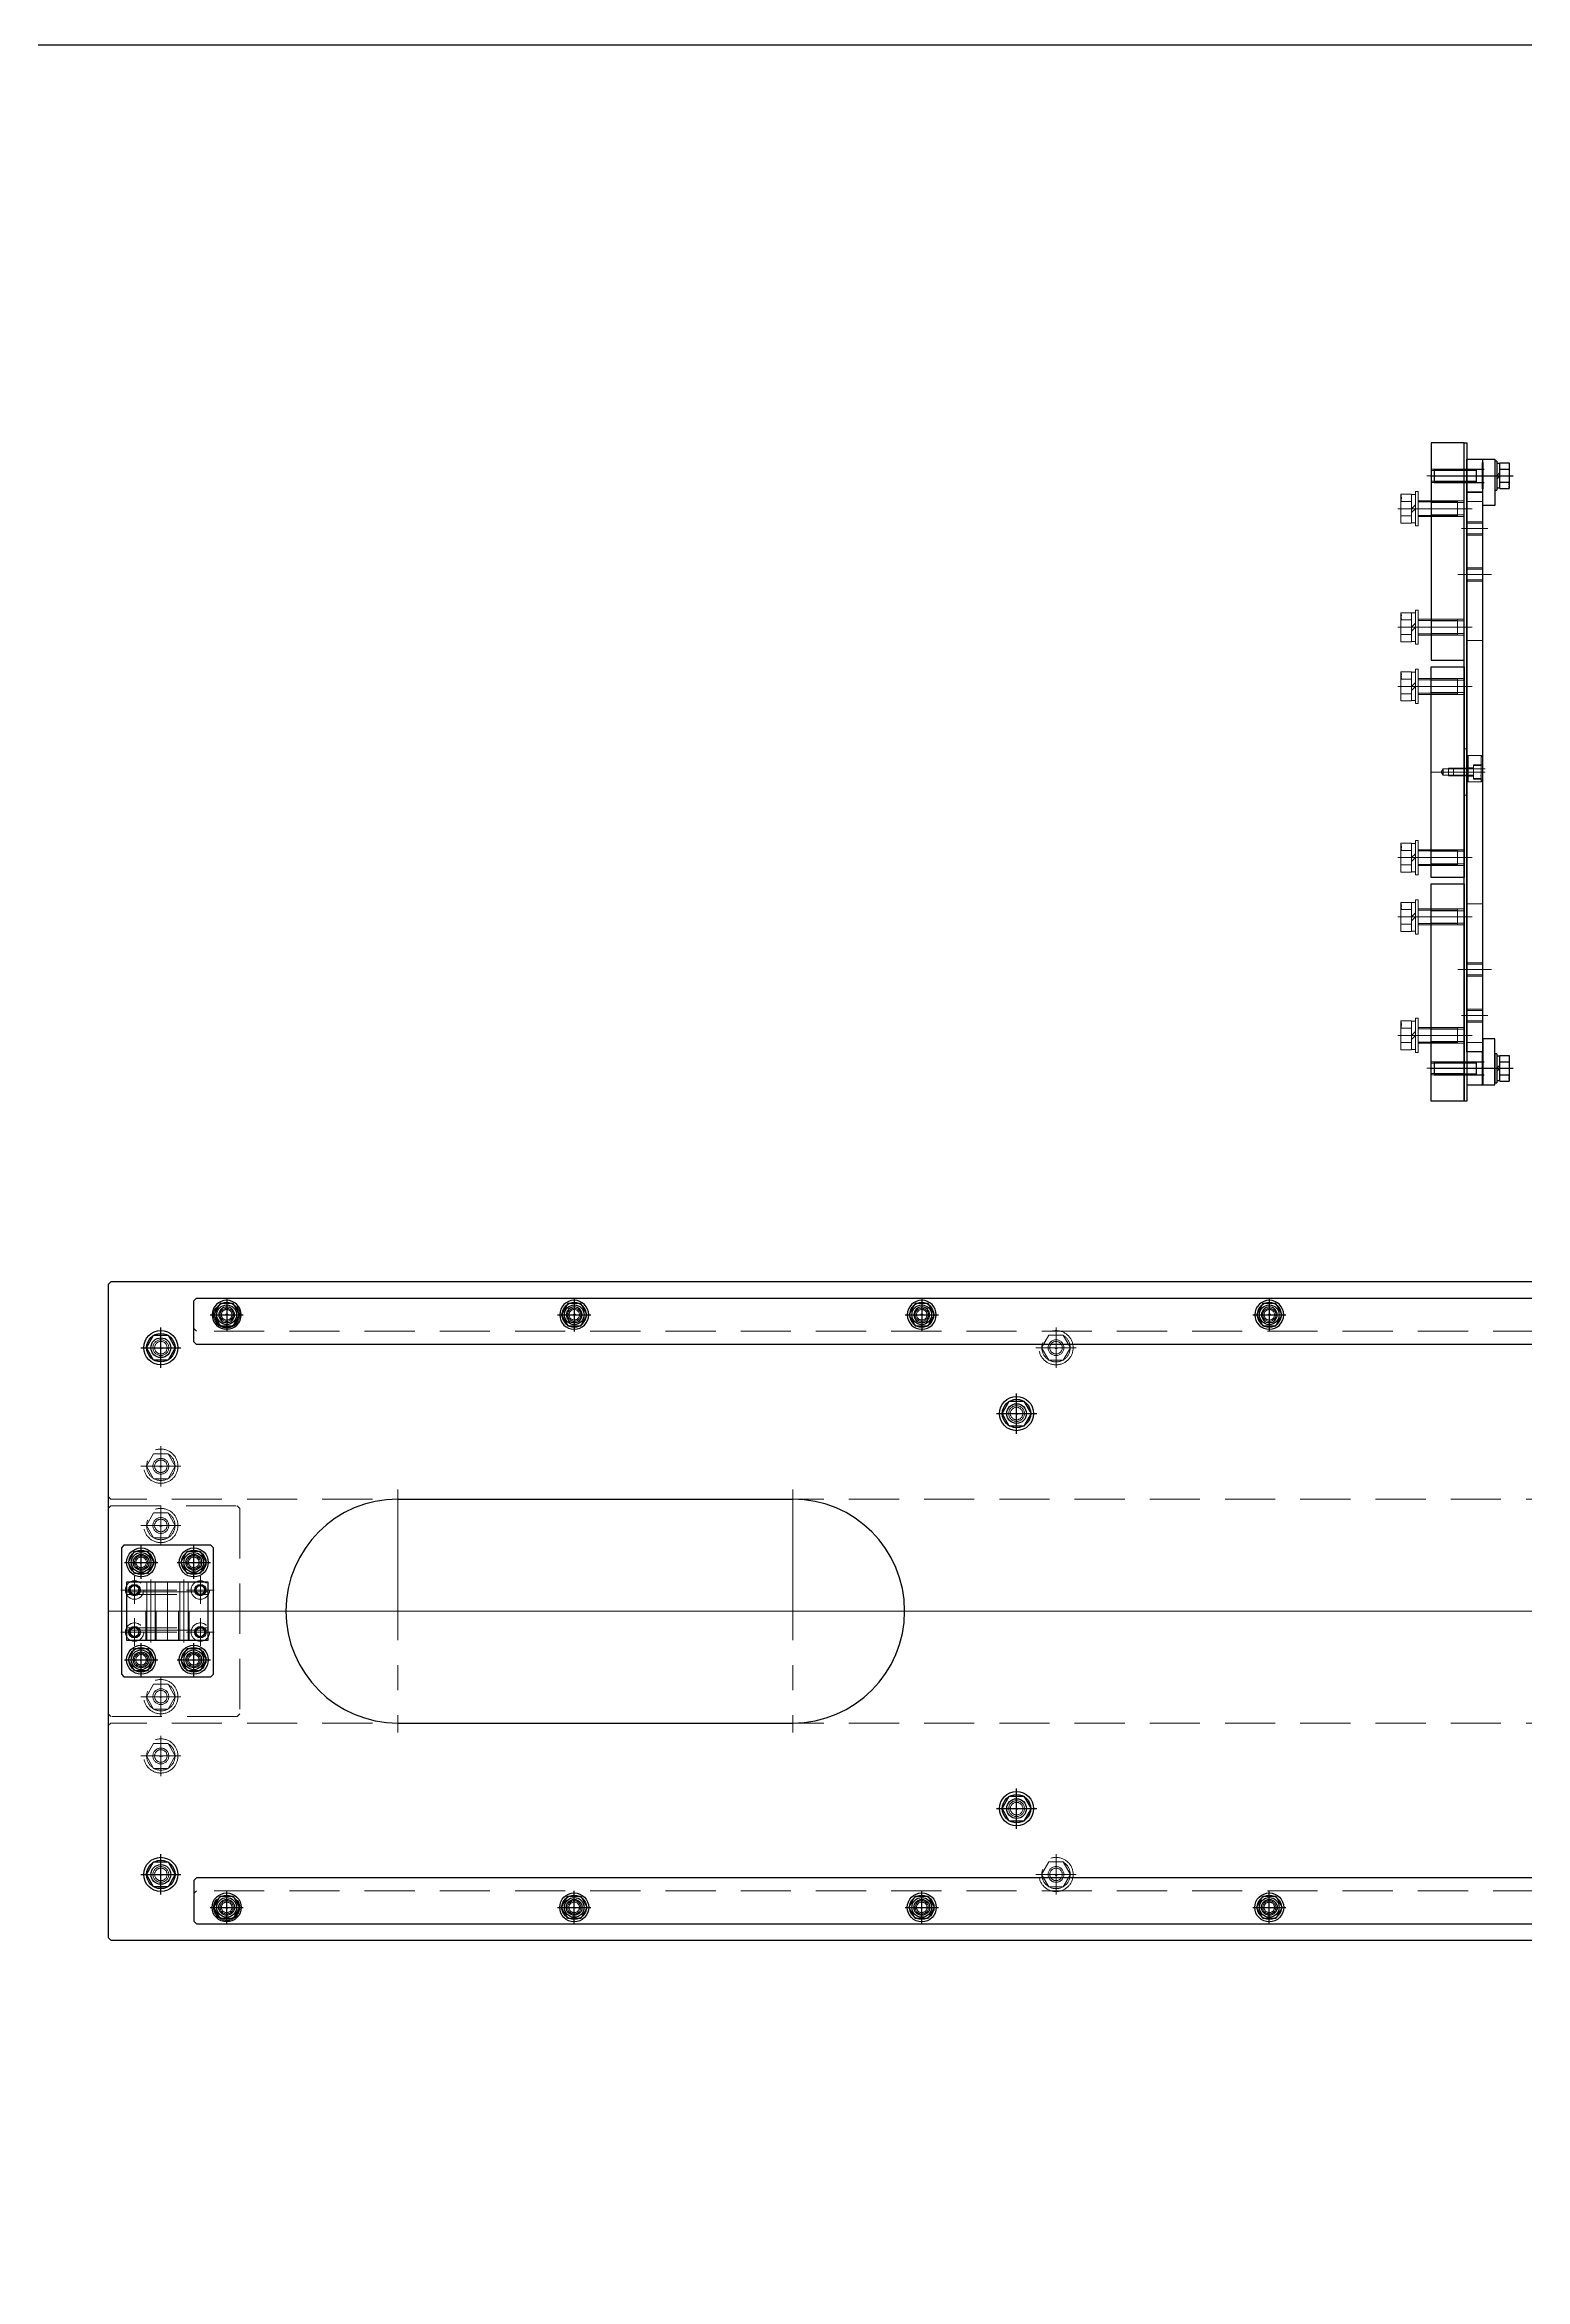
# Model space of a CAD drawing. Header units: millimetres. Extents: x -16130 to 36813, y -8099 to 27484.
# Drawn here: x 27993 to 29118, y 15423 to 17120 of the extents above; entities that cross this region are included whole.
import ezdxf

# ---------------------------------------------------------------- set-up
doc = ezdxf.new("R2010")
doc.units = ezdxf.units.MM
doc.header["$LTSCALE"] = 6
doc.linetypes.add('CENTER2', pattern=[28.575, 19.05, -3.175, 3.175, -3.175])
doc.linetypes.add('HIDDEN', pattern=[9.525, 6.35, -3.175])
doc.layers.add('04_HIDDEN', color=2, linetype='HIDDEN', lineweight=13)
doc.layers.add('05_CENTER', color=4, linetype='CENTER2', lineweight=13)
doc.layers.add('10_DRAFT', color=8, linetype='Continuous', lineweight=0, plot=False)
doc.styles.add('KSS_TXT_L', font='txt.shx', dxfattribs={"height": 3, "bigfont": 'extfont2.shx'})

# ---------------------------------------------------------------- blocks, each defined once
blk = doc.blocks.new('A$C7EFF71DC_1_1_1')
at = {"color": 0}
blk.add_lwpolyline([(-23, -12.5), (1343, -12.5), (1345, -10.5), (1345, 10.5), (1343, 12.5), (-23, 12.5), (-25, 10.5), (-25, -10.5)], close=True, dxfattribs=at)
for centre in [(0, 0), (264, 0), (528, 0), (792, 0), (1056, 0), (1320, 0)]:
    blk.add_circle(centre, 6, dxfattribs=at)
at = {"layer": '05_CENTER'}
for p, q in [((9.3, 0), (-9.3, 0)), ((0, -9.3), (0, 9.3)), ((273.3, 0), (254.7, 0)), ((264, -9.3), (264, 9.3)), ((537.3, 0), (518.7, 0)), ((528, -9.3), (528, 9.3)), ((801.3, 0), (782.7, 0)), ((792, -9.3), (792, 9.3)), ((1065.3, 0), (1046.7, 0)), ((1056, -9.3), (1056, 9.3)), ((1310.7, 0), (1329.3, 0)), ((1320, -9.3), (1320, 9.3))]:
    blk.add_line(p, q, dxfattribs=at)
blk = doc.blocks.new('A$C55004500_1_1')
at = {"color": 0}
blk.add_lwpolyline([(-23, -12.5), (1343, -12.5), (1345, -10.5), (1345, 20.5), (1343, 22.5), (-23, 22.5), (-25, 20.5), (-25, -10.5)], close=True, dxfattribs=at)
for centre in [(0, 0), (264, 0), (528, 0), (792, 0), (1056, 0), (1320, 0)]:
    blk.add_circle(centre, 6, dxfattribs=at)
at = {"layer": '05_CENTER'}
for p, q in [((9.3, 0), (-9.3, 0)), ((0, -9.3), (0, 9.3)), ((273.3, 0), (254.7, 0)), ((264, -9.3), (264, 9.3)), ((537.3, 0), (518.7, 0)), ((528, -9.3), (528, 9.3)), ((801.3, 0), (782.7, 0)), ((792, -9.3), (792, 9.3)), ((1065.3, 0), (1046.7, 0)), ((1056, -9.3), (1056, 9.3)), ((1310.7, 0), (1329.3, 0)), ((1320, -9.3), (1320, 9.3))]:
    blk.add_line(p, q, dxfattribs=at)
blk = doc.blocks.new('PCIMRS-10-0.2a_1_1')
at = {"color": 0}
for radius in [10, 5]:
    blk.add_circle((0, 0), radius, dxfattribs=at)
at = {"layer": '05_CENTER', "color": 0}
for p, q in [((0, -11.6), (0, 11.6)), ((11.6, 0), (-11.6, 0))]:
    blk.add_line(p, q, dxfattribs=at)
blk = doc.blocks.new('A$C491655AE_1_1_1_1')
at = {"color": 0, "linetype": 'CENTER2'}
for p, q in [((-12.6, 0), (12.6, 0)), ((0, -12.6), (0, 12.6))]:
    blk.add_line(p, q, dxfattribs=at)
at = {"color": 0}
for p, q in [((-9.8, 0), (-4.9, 8.5)), ((-4.9, -8.5), (-9.8, 0)), ((-4.9, 8.5), (4.9, 8.5)), ((4.9, 8.5), (9.8, 0)), ((9.8, 0), (4.9, -8.5)), ((4.9, -8.5), (-4.9, -8.5))]:
    blk.add_line(p, q, dxfattribs=at)
for radius in [11, 9.25]:
    blk.add_circle((0, 0), radius, dxfattribs=at)
at = {"layer": '10_DRAFT', "style": 'KSS_TXT_L'}
blk.add_text('BT-M10', height=0.3, dxfattribs=at).set_placement((-0.7, -0.5))
blk = doc.blocks.new('JPEA20a_1_1')
at = {"color": 0}
for centre, radius in [((0, 0), 10), ((0, 0), 9), ((0, -2.5), 5.5), ((0, -2.5), 3.25)]:
    blk.add_circle(centre, radius, dxfattribs=at)
at = {"layer": '05_CENTER', "color": 0}
for p, q in [((0, 12), (0, -12)), ((-12, 0), (12, 0)), ((-6, -2.5), (6.3, -2.5))]:
    blk.add_line(p, q, dxfattribs=at)
blk = doc.blocks.new('A$C3DF41CBA_1_1')
at = {"color": 0, "linetype": 'CENTER2'}
for p, q in [((6.3, 0), (-6.3, 0)), ((0, -6.3), (0, 6.3))]:
    blk.add_line(p, q, dxfattribs=at)
at = {"color": 0}
for p, q in [((-2.9, 0), (-1.4, 2.5)), ((-1.4, -2.5), (-2.9, 0)), ((-1.4, 2.5), (1.4, 2.5)), ((1.4, 2.5), (2.9, 0)), ((2.9, 0), (1.4, -2.5)), ((1.4, -2.5), (-1.4, -2.5))]:
    blk.add_line(p, q, dxfattribs=at)
blk.add_circle((0, 0), 5, dxfattribs=at)
at = {"layer": '10_DRAFT', "style": 'KSS_TXT_L'}
blk.add_text('CS-M6', height=0.3, dxfattribs=at).set_placement((-0.7, -0.5))
blk = doc.blocks.new('A$C1FDB05AD_1_1')
at = {"xscale": -1, "rotation": 180}
for name, p in [('A$C55004500_1_1', (-1440, 410)), ('A$C491655AE_1_1_1_1', (-1440, 410)), ('A$C491655AE_1_1_1_1', (-1176, 410)), ('A$C491655AE_1_1_1_1', (-912, 410)), ('A$C491655AE_1_1_1_1', (-648, 410)), ('A$C491655AE_1_1_1_1', (-384, 410)), ('A$C491655AE_1_1_1_1', (-120, 410))]:
    blk.add_blockref(name, p, dxfattribs=at)
for name, p in [('A$C55004500_1_1', (-1440, -40)), ('A$C491655AE_1_1_1_1', (-1440, -40)), ('A$C491655AE_1_1_1_1', (-1176, -40)), ('A$C491655AE_1_1_1_1', (-912, -40)), ('A$C491655AE_1_1_1_1', (-648, -40)), ('A$C491655AE_1_1_1_1', (-384, -40)), ('A$C491655AE_1_1_1_1', (-120, -40))]:
    blk.add_blockref(name, p)
at = {"layer": '04_HIDDEN', "xscale": -1, "rotation": 180}
blk.add_blockref('A$C7EFF71DC_1_1_1', (-1440, 410), dxfattribs=at)
at = {"layer": '04_HIDDEN', "color": 4, "xscale": -1, "rotation": 180}
blk.add_blockref('PCIMRS-10-0.2a_1_1', (-1440, 410), dxfattribs=at)
at = {"layer": '04_HIDDEN', "color": 4}
for name, p in [('JPEA20a_1_1', (-110, 187.5)), ('PCIMRS-10-0.2a_1_1', (-1440, -40))]:
    blk.add_blockref(name, p, dxfattribs=at)
at = {"layer": '04_HIDDEN'}
for name, p in [('A$C3DF41CBA_1_1', (-110, 185)), ('A$C7EFF71DC_1_1_1', (-1440, -40))]:
    blk.add_blockref(name, p, dxfattribs=at)
blk = doc.blocks.new('A$C285C78E6_1_1_1_1')
at = {"color": 0, "linetype": 'CENTER2'}
for p, q in [((-15.3, 0), (15.3, 0)), ((0, -15.3), (0, 15.3))]:
    blk.add_line(p, q, dxfattribs=at)
at = {"color": 0}
for p, q in [((-11, 0), (-5.5, 9.5)), ((-5.5, -9.5), (-11, 0)), ((-5.5, 9.5), (5.5, 9.5)), ((5.5, 9.5), (11, 0)), ((11, 0), (5.5, -9.5)), ((5.5, -9.5), (-5.5, -9.5))]:
    blk.add_line(p, q, dxfattribs=at)
for radius in [13, 10.8]:
    blk.add_circle((0, 0), radius, dxfattribs=at)
at = {"layer": '10_DRAFT', "style": 'KSS_TXT_L'}
blk.add_text('BT-M12', height=0.3, dxfattribs=at).set_placement((-0.7, -0.5))
blk = doc.blocks.new('A$C425F0CF5_1_1')
at = {"color": 0}
blk.add_lwpolyline([(-25, -85), (-25, -250), (0, -250), (0, -85)], close=True, dxfattribs=at)
at = {"layer": '04_HIDDEN', "color": 8}
for p, q in [((0, -104), (-25, -104)), ((0, -105.3), (-25, -105.3)), ((0, -114.8), (-25, -114.8)), ((0, -116), (-25, -116)), ((0, -194), (-25, -194)), ((0, -195.2), (-25, -195.2)), ((0, -204.7), (-25, -204.7)), ((0, -206), (-25, -206))]:
    blk.add_line(p, q, dxfattribs=at)
at = {"layer": '04_HIDDEN'}
for p, q in [((-25, -220), (0, -220)), ((-25, -221), (0, -221)), ((-25, -229), (0, -229)), ((-25, -230), (0, -230))]:
    blk.add_line(p, q, dxfattribs=at)
at = {"layer": '05_CENTER', "color": 8}
for p, q in [((6.1, -110), (-31.1, -110)), ((6.1, -200), (-31.1, -200))]:
    blk.add_line(p, q, dxfattribs=at)
at = {"layer": '05_CENTER'}
blk.add_line((-28.4, -225), (3.4, -225), dxfattribs=at)
blk = doc.blocks.new('A$C14286667_1_1_1')
at = {"color": 0}
blk.add_lwpolyline([(-212.5, 15), (212.5, 15), (212.5, 3), (-212.5, 3)], close=True, dxfattribs=at)
at = {"layer": '04_HIDDEN', "color": 9}
for p, q in [((-205.5, 3), (-205.5, 15)), ((-100, 3), (-100, 15)), ((100, 3), (100, 15)), ((205.5, 3), (205.5, 15))]:
    blk.add_line(p, q, dxfattribs=at)
at = {"layer": '04_HIDDEN'}
for p, q in [((-190, 15), (-190, 3)), ((-189, 15), (-189, 3)), ((-181, 15), (-181, 3)), ((-180, 15), (-180, 3)), ((-155, 15), (-155, 3)), ((-154, 15), (-154, 3)), ((-146, 15), (-146, 3)), ((-145, 15), (-145, 3)), ((145, 15), (145, 3)), ((146, 15), (146, 3)), ((154, 15), (154, 3)), ((155, 15), (155, 3)), ((180, 15), (180, 3)), ((181, 15), (181, 3)), ((189, 15), (189, 3)), ((190, 15), (190, 3))]:
    blk.add_line(p, q, dxfattribs=at)
at = {"layer": '05_CENTER'}
for p, q in [((-185, 19), (-185, -1)), ((-185, 18.4), (-185, -0.4)), ((-150, 21.8), (-150, -3.7)), ((-150, 19), (-150, -1)), ((-150, 18.4), (-150, -0.4)), ((150, 21.8), (150, -3.7)), ((150, 19), (150, -1)), ((150, 18.4), (150, -0.4)), ((185, 19), (185, -1)), ((185, 18.4), (185, -0.4))]:
    blk.add_line(p, q, dxfattribs=at)
at = {"layer": '10_DRAFT'}
blk.add_line((0, 15), (0, 3), dxfattribs=at)
blk = doc.blocks.new('A$C412F1194_1_1')
at = {"color": 0}
blk.add_lwpolyline([(0, 250), (0, -250), (-2, -250), (-2, 250)], close=True, dxfattribs=at)
at = {"layer": '04_HIDDEN'}
for p, q in [((-2, 17.5), (0, 17.5)), ((-2, -17.5), (0, -17.5))]:
    blk.add_line(p, q, dxfattribs=at)
at = {"layer": '05_CENTER', "color": 9}
for p, q in [((3.4, 225), (-5.4, 225)), ((3.4, 0), (-5.4, 0)), ((3.4, -225), (-5.4, -225))]:
    blk.add_line(p, q, dxfattribs=at)
at = {"layer": '10_DRAFT'}
blk.add_line((-2, 0), (0, 0), dxfattribs=at)
blk = doc.blocks.new('JPEA20b_1_1')
at = {"color": 0}
for p, q in [((-11, 10.000002), (-12, 9)), ((-12, 9), (-12, -9)), ((-12, 4.5), (-12, 4.5001)), ((-11, 10), (-11, -10)), ((-11, 10), (-1, 10)), ((-1, 10), (-1, -10)), ((-1, 9.999999), (0, 9)), ((0, 9), (0, -9)), ((-12, 0), (-11.9999, 0)), ((-12, -9), (-11, -10)), ((-11, -10), (-1, -10)), ((-1, -9.999999), (0, -9))]:
    blk.add_line(p, q, dxfattribs=at)
at = {"layer": '04_HIDDEN', "color": 0}
for p, q in [((-12, 3), (-5, 3)), ((-5, 3), (-5, -8)), ((-5, 0.75), (0, 0.75)), ((-12, -8), (-5, -8)), ((-5, -5.75), (0, -5.75))]:
    blk.add_line(p, q, dxfattribs=at)
at = {"layer": '05_CENTER', "color": 0}
for p, q in [((-14, 0), (2, 0)), ((-14, -2.5), (2, -2.5))]:
    blk.add_line(p, q, dxfattribs=at)
blk = doc.blocks.new('A$C14C651D5_1_1')
at = {"color": 0}
for p, q in [((5, 6), (-5, 6)), ((-5, 6), (-5, 0)), ((5, 0), (-5, 0)), ((5, 0), (5, 6))]:
    blk.add_line(p, q, dxfattribs=at)
at = {"color": 0, "linetype": 'HIDDEN'}
for p, q in [((-3, -15), (-3, 0)), ((-2.5, -15), (-2.5, 0)), ((2.5, -15), (2.5, 0)), ((3, -15), (3, 0)), ((-3, -15), (3, -15))]:
    blk.add_line(p, q, dxfattribs=at)
at = {"color": 0, "linetype": 'CENTER2'}
blk.add_line((0, -16.5), (0, 7.5), dxfattribs=at)
at = {"layer": '10_DRAFT', "style": 'KSS_TXT_L'}
blk.add_text('CS-M6x15L', height=0.3, dxfattribs=at).set_placement((2.4, 5.7))
blk = doc.blocks.new('M10Tz_1_1_1')
at = {"color": 0}
for radius in [5, 4]:
    blk.add_circle((0, 0), radius, dxfattribs=at)
at = {"layer": '05_CENTER'}
for p, q in [((8.3, 0), (-8.3, 0)), ((0, -8.3), (0, 8.3))]:
    blk.add_line(p, q, dxfattribs=at)
blk = doc.blocks.new('M12Tz_1_1_1')
at = {"color": 0}
for radius in [6, 4.75]:
    blk.add_circle((0, 0), radius, dxfattribs=at)
at = {"layer": '05_CENTER'}
for p, q in [((10.3, 0), (-10.3, 0)), ((0, -10.3), (0, 10.3))]:
    blk.add_line(p, q, dxfattribs=at)
blk = doc.blocks.new('A$C52AD0FC6_1_1_1')
at = {"color": 0}
blk.add_lwpolyline([(1608, -85), (152, -85), (150, -87), (150, -248), (152, -250), (1608, -250), (1610, -248), (1610, -87)], close=True, dxfattribs=at)
at = {"xscale": -1}
for p in [(190, -110), (840, -150), (190, -200), (870, -200), (1540, -200)]:
    blk.add_blockref('M12Tz_1_1_1', p, dxfattribs=at)
for name, p in [('M12Tz_1_1_1', (1540, -110)), ('M10Tz_1_1_1', (240, -225)), ('M10Tz_1_1_1', (504, -225)), ('M10Tz_1_1_1', (768, -225)), ('M10Tz_1_1_1', (1032, -225)), ('M10Tz_1_1_1', (1296, -225)), ('M10Tz_1_1_1', (1560, -225))]:
    blk.add_blockref(name, p)
blk = doc.blocks.new('A$C13BE1A45_1_1')
at = {"color": 0}
for p, q in [((260, 310), (560, 310)), ((260, 140), (560, 140))]:
    blk.add_line(p, q, dxfattribs=at)
blk.add_lwpolyline([(42, -25), (1498, -25), (1500, -23), (1500, 473), (1498, 475), (42, 475), (40, 473), (40, -23)], close=True, dxfattribs=at)
for centre, radius in [((130, 450), 7.5), ((394, 450), 7.5), ((658, 450), 7.5), ((922, 450), 7.5), ((1186, 450), 7.5), ((1450, 450), 7.5), ((80, 425), 7.5), ((730, 375), 7.5), ((65, 262), 7.5), ((105, 262), 7.5), ((1460, 225), 17.5), ((65, 188), 7.5), ((105, 188), 7.5), ((730, 75), 7.5), ((80, 25), 7.5), ((130, 0), 7.5), ((394, 0), 7.5), ((658, 0), 7.5), ((922, 0), 7.5), ((1186, 0), 7.5), ((1450, 0), 7.5)]:
    blk.add_circle(centre, radius, dxfattribs=at)
for centre, start, end in [((260, 225), 90, 270), ((560, 225), 270, 90)]:
    blk.add_arc(centre, 85, start, end, dxfattribs=at)
at = {"layer": '05_CENTER'}
for p, q in [((130, 438), (130, 462)), ((394, 438), (394, 462)), ((658, 438), (658, 462)), ((922, 438), (922, 462)), ((1186, 438), (1186, 462)), ((1450, 438), (1450, 462)), ((142, 450), (118, 450)), ((406, 450), (382, 450)), ((670, 450), (646, 450)), ((934, 450), (910, 450)), ((1198, 450), (1174, 450)), ((1462, 450), (1438, 450)), ((92, 425), (68, 425)), ((80, 413), (80, 437)), ((742, 375), (718, 375)), ((730, 363), (730, 387)), ((260, 317.3), (260, 132.7)), ((560, 317.3), (560, 132.7)), ((65, 250), (65, 274)), ((105, 250), (105, 274)), ((77, 262), (53, 262)), ((117, 262), (93, 262)), ((1460, 202.5), (1460, 247.5)), ((1437.5, 225), (1482.5, 225)), ((77, 188), (53, 188)), ((65, 176), (65, 200)), ((117, 188), (93, 188)), ((105, 176), (105, 200)), ((730, 87), (730, 63)), ((742, 75), (718, 75)), ((80, 13), (80, 37)), ((92, 25), (68, 25)), ((130, 12), (130, -12)), ((394, 12), (394, -12)), ((658, 12), (658, -12)), ((922, 12), (922, -12)), ((1186, 12), (1186, -12)), ((1450, 12), (1450, -12)), ((142, 0), (118, 0)), ((406, 0), (382, 0)), ((670, 0), (646, 0)), ((934, 0), (910, 0)), ((1198, 0), (1174, 0)), ((1462, 0), (1438, 0))]:
    blk.add_line(p, q, dxfattribs=at)
at = {"layer": '10_DRAFT'}
blk.add_line((40, 225), (1500, 225), dxfattribs=at)
blk = doc.blocks.new('A$C28FB3321_1_1_1')
at = {"color": 0}
blk.add_lwpolyline([(-12.5, 12), (-12.5, 0), (12.5, 0), (12.5, 12)], close=True, dxfattribs=at)
at = {"layer": '05_CENTER'}
blk.add_line((0, -6), (0, 17.8), dxfattribs=at)
blk = doc.blocks.new('A$C1480344B_1_1')
at = {"color": 0}
blk.add_lwpolyline([(9, 22.5), (0, 22.5), (0, -12.5), (9, -12.5)], close=True, dxfattribs=at)
at = {"layer": '05_CENTER'}
blk.add_line((-6, 0), (14.8, 0), dxfattribs=at)
blk = doc.blocks.new('PCIMRS-10-0.2b_1_1')
at = {"color": 0}
blk.add_lwpolyline([(0, -10), (0.2, -10), (0.2, 10), (0, 10)], close=True, dxfattribs=at)
at = {"layer": '05_CENTER', "color": 0}
for p, q in [((0, 5), (0.2, 5)), ((0, -5), (0.2, -5))]:
    blk.add_line(p, q, dxfattribs=at)
at = {"layer": '10_DRAFT'}
blk.add_line((0, 0), (0.2, 0), dxfattribs=at)
blk = doc.blocks.new('A$C7C5040DC_1_1')
at = {"color": 0}
for p, q in [((-11, 1.5), (11, 1.5)), ((-11, 1.5), (-11, 0)), ((-11, 0), (11, 0)), ((-9.8, 11), (9.8, 11)), ((-9.8, 4), (-9.8, 11)), ((9.8, 4), (-9.8, 4)), ((-9.3, 4), (-9.3, 1.5)), ((-4.9, 4), (-4.9, 11)), ((0, 1.5), (-2.5, 4)), ((0, 4), (2.5, 1.5)), ((4.9, 4), (4.9, 11)), ((9.2, 1.5), (9.2, 4)), ((9.8, 4), (9.8, 11)), ((11, 0), (11, 1.5))]:
    blk.add_line(p, q, dxfattribs=at)
at = {"color": 0, "linetype": 'HIDDEN'}
for p, q in [((-5, -46), (-5, 0)), ((5, -46), (5, 0)), ((-5, -14), (5, -14)), ((-4.2, -46), (-4.2, -14)), ((4.2, -46), (4.2, -14)), ((-5, -46), (5, -46))]:
    blk.add_line(p, q, dxfattribs=at)
at = {"color": 0, "linetype": 'CENTER2'}
blk.add_line((0, -49), (0, 14), dxfattribs=at)
at = {"layer": '10_DRAFT', "style": 'KSS_TXT_L'}
blk.add_text('BT-M10x50L,SW,PW', height=0.3, dxfattribs=at).set_placement((5.2, 10.7))
blk = doc.blocks.new('A$C58222A76_1_1')
at = {"color": 0}
blk.add_lwpolyline([(-38, 140), (58, 140), (60, 138), (60, -18), (58, -20), (-38, -20), (-40, -18), (-40, 138)], close=True, dxfattribs=at)
at = {"rotation": 180}
blk.add_blockref('M12Tz_1_1_1', (0, 125), dxfattribs=at)
for p in [(-15, 97), (25, 97), (-15, 23), (25, 23)]:
    blk.add_blockref('M10Tz_1_1_1', p)
at = {"xscale": -1}
blk.add_blockref('M12Tz_1_1_1', (0, -5), dxfattribs=at)
blk = doc.blocks.new('A$C05591054_1_1')
at = {"color": 0}
blk.add_lwpolyline([(1418, -115), (-38, -115), (-40, -113), (-40, 48), (-38, 50), (1418, 50), (1420, 48), (1420, -113)], close=True, dxfattribs=at)
at = {"xscale": -1, "rotation": 180}
for name, p in [('M10Tz_1_1_1', (50, 25)), ('M10Tz_1_1_1', (314, 25)), ('M10Tz_1_1_1', (578, 25)), ('M10Tz_1_1_1', (842, 25)), ('M10Tz_1_1_1', (1106, 25)), ('M10Tz_1_1_1', (1370, 25)), ('M12Tz_1_1_1', (1350, -90))]:
    blk.add_blockref(name, p, dxfattribs=at)
at = {"xscale": -1}
for p in [(0, 0), (680, 0), (1350, 0), (650, -50)]:
    blk.add_blockref('M12Tz_1_1_1', p, dxfattribs=at)
at = {"rotation": 180}
blk.add_blockref('M12Tz_1_1_1', (0, -90), dxfattribs=at)
blk = doc.blocks.new('MTSBNR32d_1_1')
at = {"color": 0}
blk.add_lwpolyline([(-31, -22), (31, -22), (31, 22), (-31, 22)], close=True, dxfattribs=at)
at = {"layer": '04_HIDDEN', "color": 0}
for p, q in [((-31, 16), (31, 16)), ((-31, 12.7), (31, 12.7)), ((-31, -12.7), (31, -12.7)), ((-31, -16), (31, -16))]:
    blk.add_line(p, q, dxfattribs=at)
for centre, radius in [((-25, 16), 4), ((-25, 16), 3.2), ((25, 16), 4), ((25, 16), 3.2), ((-25, -16), 4), ((-25, -16), 3.2), ((25, -16), 4), ((25, -16), 3.2)]:
    blk.add_circle(centre, radius, dxfattribs=at)
at = {"layer": '05_CENTER', "color": 0}
for p, q in [((-25, 21.4), (-25, 10.6)), ((25, 21.4), (25, 10.6)), ((-31, 14.5), (31, 14.5)), ((-19.6, 16), (-30.4, 16)), ((19.6, 16), (30.4, 16)), ((-31, -14.5), (31, -14.5)), ((-19.6, -16), (-30.4, -16)), ((-25, -21.4), (-25, -10.6)), ((19.6, -16), (30.4, -16)), ((25, -21.4), (25, -10.6))]:
    blk.add_line(p, q, dxfattribs=at)
at = {"layer": '10_DRAFT'}
for p, q in [((-15.7, -22), (-15.7, 22)), ((-12.5, -23.8), (-12.5, 23.9)), ((-9.3, -22), (-9.3, 22)), ((0, 22), (0, -22)), ((9.3, -22), (9.3, 22)), ((12.5, -23.8), (12.5, 23.9)), ((15.7, -22), (15.7, 22)), ((-31, 0), (31, 0)), ((-16.5, -22), (-16.5, 0)), ((-8.5, 0), (-16.5, 0)), ((8.5, 0), (16.5, 0)), ((16.5, -22), (16.5, 0)), ((-8.5, -22), (-8.5, 0)), ((8.5, -22), (8.5, 0))]:
    blk.add_line(p, q, dxfattribs=at)
blk = doc.blocks.new('A$C2FE3760B_1_1')
at = {"color": 0}
blk.add_lwpolyline([(33, 50), (-33, 50), (-35, 48), (-35, -48), (-33, -50), (33, -50), (35, -48), (35, 48)], close=True, dxfattribs=at)
for centre, radius in [((-20, 37), 6), ((20, 37), 6), ((-25, 16), 4.3), ((25, 16), 4.3), ((-25, -16), 4.3), ((25, -16), 4.3), ((-20, -37), 6), ((20, -37), 6)]:
    blk.add_circle(centre, radius, dxfattribs=at)
at = {"layer": '04_HIDDEN'}
for centre in [(-25, 16), (25, 16), (-25, -16), (25, -16)]:
    blk.add_circle(centre, 7, dxfattribs=at)
at = {"layer": '05_CENTER'}
for p, q in [((-10.7, 37), (-29.3, 37)), ((-20, 46.3), (-20, 27.7)), ((29.3, 37), (10.7, 37)), ((20, 46.3), (20, 27.7)), ((-25, 5.5), (-25, 26.5)), ((25, 5.5), (25, 26.5)), ((-14.5, 16), (-35.5, 16)), ((35.5, 16), (14.5, 16)), ((-14.5, -16), (-35.5, -16)), ((-25, -26.5), (-25, -5.5)), ((35.5, -16), (14.5, -16)), ((25, -26.5), (25, -5.5)), ((-20, -46.3), (-20, -27.7)), ((20, -46.3), (20, -27.7)), ((-10.7, -37), (-29.3, -37)), ((29.3, -37), (10.7, -37))]:
    blk.add_line(p, q, dxfattribs=at)
at = {"layer": '10_DRAFT'}
for p, q in [((6.6, 0), (-6.6, 0)), ((0, -6.6), (0, 6.6))]:
    blk.add_line(p, q, dxfattribs=at)
blk = doc.blocks.new('A$C1EBF41D9_1_1')
for name, p in [('A$C2FE3760B_1_1', (20, 37)), ('A$C491655AE_1_1_1_1', (0, 74)), ('A$C491655AE_1_1_1_1', (40, 74)), ('A$C491655AE_1_1_1_1', (0, 0)), ('A$C491655AE_1_1_1_1', (40, 0))]:
    blk.add_blockref(name, p)
at = {"color": 4}
blk.add_blockref('MTSBNR32d_1_1', (20, 37), dxfattribs=at)
blk = doc.blocks.new('A$C336D39A7_1_1')
at = {"color": 0}
blk.add_lwpolyline([(-25, 80), (0, 80), (0, -80), (-25, -80)], close=True, dxfattribs=at)
at = {"layer": '04_HIDDEN'}
for p, q in [((-25, 71), (0, 71)), ((-25, 69.7), (0, 69.7)), ((-25, 60.2), (0, 60.2)), ((-25, 59), (0, 59)), ((-25, 3), (-13, 3)), ((-25, 2.5), (-9, 2.5)), ((-13, 3), (-13, -3)), ((-9, 2.5), (-7.6, 0)), ((-9, 2.5), (-9, -2.5)), ((-25, -2.5), (-9, -2.5)), ((-25, -3), (-13, -3)), ((-7.6, 0), (-9, -2.5)), ((-25, -59), (0, -59)), ((-25, -60.3), (0, -60.3)), ((-25, -69.8), (0, -69.8)), ((-25, -71), (0, -71))]:
    blk.add_line(p, q, dxfattribs=at)
at = {"layer": '05_CENTER'}
for p, q in [((-31.1, 65), (6.1, 65)), ((-27.2, 0), (-5.8, 0)), ((-31.1, -65), (6.1, -65))]:
    blk.add_line(p, q, dxfattribs=at)
at = {"layer": '10_DRAFT'}
blk.add_line((0, 0), (-25, 0), dxfattribs=at)
blk = doc.blocks.new('A$C424166C0_1_1')
at = {"color": 0}
blk.add_lwpolyline([(-25, 50), (0, 50), (0, -115), (-25, -115)], close=True, dxfattribs=at)
at = {"layer": '04_HIDDEN'}
for p, q in [((-25, 30), (0, 30)), ((-25, 29), (0, 29)), ((-25, 21), (0, 21)), ((-25, 20), (0, 20))]:
    blk.add_line(p, q, dxfattribs=at)
at = {"layer": '04_HIDDEN', "color": 8}
for p, q in [((0, 6), (-25, 6)), ((0, 4.8), (-25, 4.8)), ((0, -4.8), (-25, -4.8)), ((0, -6), (-25, -6)), ((0, -84), (-25, -84)), ((0, -85.2), (-25, -85.2)), ((0, -94.7), (-25, -94.7)), ((0, -96), (-25, -96))]:
    blk.add_line(p, q, dxfattribs=at)
at = {"layer": '05_CENTER'}
blk.add_line((-28.4, 25), (3.4, 25), dxfattribs=at)
at = {"layer": '05_CENTER', "color": 8}
for p, q in [((6.1, 0), (-31.1, 0)), ((6.1, -90), (-31.1, -90))]:
    blk.add_line(p, q, dxfattribs=at)
blk = doc.blocks.new('A$C1819430B_1_1_1')
at = {"color": 0}
for p, q in [((-13, 2), (13, 2)), ((-13, 2), (-13, 0)), ((-13, 0), (13, 0)), ((-11, 13), (11, 13)), ((-11, 5), (-11, 13)), ((-11, 5), (11, 5)), ((-10.8, 5), (-10.8, 2)), ((-5.5, 5), (-5.5, 13)), ((0, 2), (-3, 5)), ((0, 5), (3, 2)), ((5.5, 5), (5.5, 13)), ((10.8, 2), (10.8, 5)), ((11, 5), (11, 13)), ((13, 0), (13, 2))]:
    blk.add_line(p, q, dxfattribs=at)
at = {"color": 0, "linetype": 'HIDDEN'}
for p, q in [((-6, -30), (-6, 0)), ((-5.1, -30), (-5.1, 0)), ((5.1, -30), (5.1, 0)), ((6, -30), (6, 0)), ((-6, -30), (6, -30))]:
    blk.add_line(p, q, dxfattribs=at)
at = {"color": 0, "linetype": 'CENTER2'}
blk.add_line((0, -32.1), (0, 15.3), dxfattribs=at)
at = {"layer": '10_DRAFT', "style": 'KSS_TXT_L'}
blk.add_text('BT-M12x35L,SW,PW', height=0.3, dxfattribs=at).set_placement((6.1, 12.7))

msp = doc.modelspace()

# ---------------------------------------------------------------- linework, layer by layer
at = {"color": 2}
msp.add_lwpolyline([(26312.91024, 17119.66734), (31701.83911, 17119.66734), (31701.83911, 13050.86127), (26312.91024, 13050.86127)], close=True, dxfattribs=at)

# ---------------------------------------------------------------- block references
at = {"xscale": -1}
for name, p in [('A$C424166C0_1_1', (29046.57426, 16767.32255)), ('A$C425F0CF5_1_1', (29046.57426, 16567.32255))]:
    msp.add_blockref(name, p, dxfattribs=at)
for name, p, rotation in [('A$C412F1194_1_1', (29071.57426, 16567.32255), 180), ('A$C7C5040DC_1_1', (29094.77426, 16792.32255), 270), ('A$C14286667_1_1_1', (29088.57426, 16567.32255), 89.99999999999997), ('A$C336D39A7_1_1', (29046.57426, 16567.32255), 180), ('A$C7C5040DC_1_1', (29094.77426, 16342.32254), 270), ('A$C28FB3321_1_1_1', (29073.57426, 16342.32255), 270)]:
    msp.add_blockref(name, p, dxfattribs=dict(rotation=rotation))
for name, p, rotation in [('A$C28FB3321_1_1_1', (29073.57426, 16792.32255), 270), ('A$C1480344B_1_1', (29085.77426, 16792.32255), 180)]:
    msp.add_blockref(name, p, dxfattribs=dict(at, rotation=rotation))
at = {"color": 4, "xscale": -1, "rotation": 180}
msp.add_blockref('PCIMRS-10-0.2b_1_1', (29085.57426, 16792.32255), dxfattribs=at)
for name, p in [('A$C1480344B_1_1', (29085.77426, 16342.32255)), ('A$C13BE1A45_1_1', (28001.55559, 15705.15458)), ('A$C1FDB05AD_1_1', (29571.55629, 15745.15458)), ('A$C285C78E6_1_1_1_1', (28081.55559, 16130.15458)), ('A$C285C78E6_1_1_1_1', (28731.55559, 16080.15458)), ('A$C1EBF41D9_1_1', (28066.55552, 15893.15458)), ('A$C285C78E6_1_1_1_1', (28731.55559, 15780.15458)), ('A$C285C78E6_1_1_1_1', (28081.55559, 15730.15458))]:
    msp.add_blockref(name, p)
at = {"color": 4}
msp.add_blockref('PCIMRS-10-0.2b_1_1', (29085.57426, 16342.32255), dxfattribs=at)
at = {"layer": '04_HIDDEN'}
for name, p, rotation in [('A$C1819430B_1_1_1', (29036.57426, 16767.32255), 89.99999999999997), ('A$C1819430B_1_1_1', (29036.57426, 16677.32256), 89.99999999999997), ('A$C1819430B_1_1_1', (29036.57426, 16632.32256), 89.99999999999997), ('A$C14C651D5_1_1', (29078.57426, 16567.32255), 270), ('A$C1819430B_1_1_1', (29036.57426, 16502.32256), 89.99999999999997), ('A$C1819430B_1_1_1', (29036.57426, 16457.32256), 89.99999999999997), ('A$C1819430B_1_1_1', (29036.57426, 16367.32255), 89.99999999999997)]:
    msp.add_blockref(name, p, dxfattribs=dict(at, rotation=rotation))
at = {"layer": '04_HIDDEN', "color": 4, "xscale": -1}
msp.add_blockref('JPEA20b_1_1', (29073.57426, 16569.82255), dxfattribs=at)
at = {"layer": '04_HIDDEN'}
for name, p in [('A$C05591054_1_1', (28081.55557, 16130.15458)), ('A$C285C78E6_1_1_1_1', (28761.5556, 16130.15458)), ('A$C285C78E6_1_1_1_1', (28081.55555, 16040.15458)), ('A$C58222A76_1_1', (28081.55555, 15870.15458)), ('A$C285C78E6_1_1_1_1', (28081.55557, 15995.15458)), ('A$C285C78E6_1_1_1_1', (28081.55554, 15865.15458)), ('A$C52AD0FC6_1_1_1', (27891.5556, 15930.15458)), ('A$C285C78E6_1_1_1_1', (28081.55557, 15820.15458)), ('A$C285C78E6_1_1_1_1', (28761.5556, 15730.15458))]:
    msp.add_blockref(name, p, dxfattribs=at)

doc.saveas('drawing.dxf')
